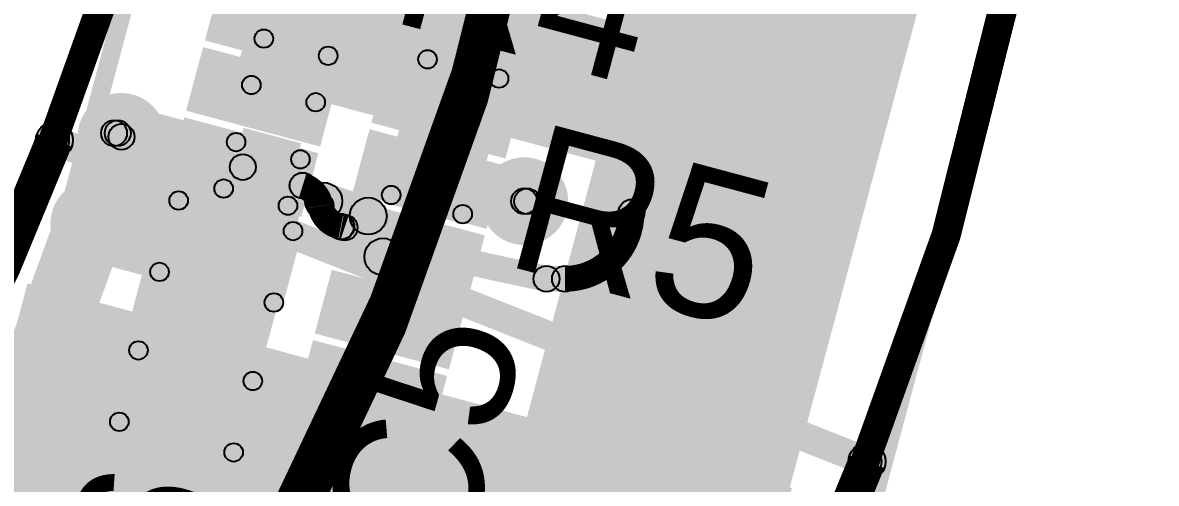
# Model space of a CAD drawing. Header units: millimetres. Extents: x -0.78 to 0.9, y -0.8 to 0.8.
# Drawn here: x 0.5186 to 0.825, y -0.3033 to -0.1787 of the extents above; entities that cross this region are included whole.
import ezdxf

# ---------------------------------------------------------------- set-up
doc = ezdxf.new("R2010")
doc.units = ezdxf.units.MM
doc.header["$MEASUREMENT"] = 0
for name, color, linetype in [('BottomLayer', 5, 'Continuous'), ('BottomOverlay', 54, 'Continuous'), ('BottomPaste', 16, 'Continuous'), ('BottomSolder', 6, 'Continuous'), ('Mechanical1', 6, 'Continuous'), ('Mechanical2', 216, 'Continuous'), ('MultiLayer', 9, 'Continuous'), ('TopLayer', 1, 'Continuous'), ('TopOverlay', 2, 'Continuous'), ('TopPaste', 8, 'Continuous'), ('TopSolder', 216, 'Continuous'), ('ViaHoleLayer', 16, 'Continuous')]:
    doc.layers.add(name, color=color, linetype=linetype)

# ---------------------------------------------------------------- blocks, each defined once
blk = doc.blocks.new('R___0201_6')
at = {"layer": 'TopLayer'}
for points in [[(-0.01614, 0.00728), (-0.00551, 0.00728), (-0.00551, -0.00728), (-0.01614, -0.00728)], [(0.00551, 0.00728), (0.01614, 0.00728), (0.01614, -0.00728), (0.00551, -0.00728)]]:
    blk.add_hatch(color=1, dxfattribs=at).paths.add_polyline_path(points)
at = {"layer": 'TopOverlay'}
h = blk.add_hatch(color=2, dxfattribs=at)
edge = h.paths.add_edge_path()
edge.add_arc((-0.019, 0.01), 0.0025, 0, 360)
h = blk.add_hatch(color=2, dxfattribs=at)
edge = h.paths.add_edge_path()
edge.add_arc((-0.019, 0.01), 0.0025, 0, 360)
for points in [[(0.019, 0.0125), (0.019, 0.0075), (-0.019, 0.0075), (-0.019, 0.0125)], [(-0.0165, -0.01), (-0.0215, -0.01), (-0.0215, 0.01), (-0.0165, 0.01)], [(0.0215, -0.01), (0.0165, -0.01), (0.0165, 0.01), (0.0215, 0.01)], [(0.019, -0.0075), (0.019, -0.0125), (-0.019, -0.0125), (-0.019, -0.0075)]]:
    blk.add_hatch(color=2, dxfattribs=at).paths.add_polyline_path(points)
h = blk.add_hatch(color=2, dxfattribs=at)
edge = h.paths.add_edge_path()
edge.add_arc((0.019, 0.01), 0.0025, 0, 360)
h = blk.add_hatch(color=2, dxfattribs=at)
edge = h.paths.add_edge_path()
edge.add_arc((0.019, 0.01), 0.0025, 0, 360)
h = blk.add_hatch(color=2, dxfattribs=at)
edge = h.paths.add_edge_path()
edge.add_arc((-0.019, -0.01), 0.0025, 0, 360)
h = blk.add_hatch(color=2, dxfattribs=at)
edge = h.paths.add_edge_path()
edge.add_arc((-0.019, -0.01), 0.0025, 0, 360)
h = blk.add_hatch(color=2, dxfattribs=at)
edge = h.paths.add_edge_path()
edge.add_arc((0.019, -0.01), 0.0025, 0, 360)
h = blk.add_hatch(color=2, dxfattribs=at)
edge = h.paths.add_edge_path()
edge.add_arc((0.019, -0.01), 0.0025, 0, 360)
at = {"layer": 'TopPaste'}
for points in [[(-0.01614, 0.00728), (-0.00551, 0.00728), (-0.00551, -0.00728), (-0.01614, -0.00728)], [(0.00551, 0.00728), (0.01614, 0.00728), (0.01614, -0.00728), (0.00551, -0.00728)]]:
    blk.add_hatch(color=8, dxfattribs=at).paths.add_polyline_path(points)
at = {"layer": 'TopSolder'}
for points in [[(-0.02014, 0.01128), (-0.00151, 0.01128), (-0.00151, -0.01128), (-0.02014, -0.01128)], [(0.00151, 0.01128), (0.02014, 0.01128), (0.02014, -0.01128), (0.00151, -0.01128)]]:
    blk.add_hatch(color=216, dxfattribs=at).paths.add_polyline_path(points)
at = {"layer": 'TopOverlay'}
for centre in [(-0.019, 0.01), (-0.019, 0.01), (0.019, 0.01), (0.019, 0.01), (-0.019, -0.01), (-0.019, -0.01), (0.019, -0.01), (0.019, -0.01)]:
    blk.add_circle(centre, 0.0025, dxfattribs=at)
blk = doc.blocks.new('2305018_2_B_11')
at = {"layer": 'BottomLayer'}
for points in [[(0.01476, -0.00295), (0.02461, -0.00295), (0.02461, -0.03248), (0.01476, -0.03248)], [(0.03445, -0.00295), (0.04429, -0.00295), (0.04429, -0.03248), (0.03445, -0.03248)], [(0.05413, -0.00295), (0.06398, -0.00295), (0.06398, -0.03248), (0.05413, -0.03248)], [(0.07382, -0.00295), (0.08366, -0.00295), (0.08366, -0.03248), (0.07382, -0.03248)], [(0.0935, -0.00295), (0.10335, -0.00295), (0.10335, -0.03248), (0.0935, -0.03248)], [(0.11319, -0.00295), (0.12303, -0.00295), (0.12303, -0.03248), (0.11319, -0.03248)], [(0.00492, -0.05217), (0.01476, -0.05217), (0.01476, -0.08169), (0.00492, -0.08169)], [(0.02461, -0.05217), (0.03445, -0.05217), (0.03445, -0.08169), (0.02461, -0.08169)], [(0.04429, -0.05217), (0.05413, -0.05217), (0.05413, -0.08169), (0.04429, -0.08169)], [(0.06398, -0.05217), (0.07382, -0.05217), (0.07382, -0.08169), (0.06398, -0.08169)], [(0.08366, -0.05217), (0.0935, -0.05217), (0.0935, -0.08169), (0.08366, -0.08169)], [(0.11516, -0.05217), (0.125, -0.05217), (0.125, -0.08169), (0.11516, -0.08169)], [(0.13386, -0.05217), (0.14567, -0.05217), (0.14567, -0.08169), (0.13386, -0.08169)]]:
    blk.add_hatch(color=5, dxfattribs=at).paths.add_polyline_path(points)
at = {"layer": 'BottomOverlay'}
for points in [[(0.1939, 0.12356), (0.1939, 0.11856), (-0.1939, 0.11856), (-0.1939, 0.12356)], [(0.1939, -0.10675), (0.1939, -0.11175), (-0.1939, -0.11175), (-0.1939, -0.10675)]]:
    blk.add_hatch(color=54, dxfattribs=at).paths.add_polyline_path(points)
at = {"layer": 'BottomPaste'}
for points in [[(0.01476, -0.00295), (0.02461, -0.00295), (0.02461, -0.03248), (0.01476, -0.03248)], [(0.03445, -0.00295), (0.04429, -0.00295), (0.04429, -0.03248), (0.03445, -0.03248)], [(0.05413, -0.00295), (0.06398, -0.00295), (0.06398, -0.03248), (0.05413, -0.03248)], [(0.07382, -0.00295), (0.08366, -0.00295), (0.08366, -0.03248), (0.07382, -0.03248)], [(0.0935, -0.00295), (0.10335, -0.00295), (0.10335, -0.03248), (0.0935, -0.03248)], [(0.11319, -0.00295), (0.12303, -0.00295), (0.12303, -0.03248), (0.11319, -0.03248)], [(0.00492, -0.05217), (0.01476, -0.05217), (0.01476, -0.08169), (0.00492, -0.08169)], [(0.02461, -0.05217), (0.03445, -0.05217), (0.03445, -0.08169), (0.02461, -0.08169)], [(0.04429, -0.05217), (0.05413, -0.05217), (0.05413, -0.08169), (0.04429, -0.08169)], [(0.06398, -0.05217), (0.07382, -0.05217), (0.07382, -0.08169), (0.06398, -0.08169)], [(0.08366, -0.05217), (0.0935, -0.05217), (0.0935, -0.08169), (0.08366, -0.08169)], [(0.11516, -0.05217), (0.125, -0.05217), (0.125, -0.08169), (0.11516, -0.08169)], [(0.13386, -0.05217), (0.14567, -0.05217), (0.14567, -0.08169), (0.13386, -0.08169)]]:
    blk.add_hatch(color=16, dxfattribs=at).paths.add_polyline_path(points)
at = {"layer": 'BottomSolder'}
for points in [[(0.01076, 0.00105), (0.02861, 0.00105), (0.02861, -0.03648), (0.01076, -0.03648)], [(0.03045, 0.00105), (0.04829, 0.00105), (0.04829, -0.03648), (0.03045, -0.03648)], [(0.05013, 0.00105), (0.06798, 0.00105), (0.06798, -0.03648), (0.05013, -0.03648)], [(0.06982, 0.00105), (0.08766, 0.00105), (0.08766, -0.03648), (0.06982, -0.03648)], [(0.0895, 0.00105), (0.10735, 0.00105), (0.10735, -0.03648), (0.0895, -0.03648)], [(0.10919, 0.00105), (0.12703, 0.00105), (0.12703, -0.03648), (0.10919, -0.03648)], [(0.00092, -0.04817), (0.01876, -0.04817), (0.01876, -0.08569), (0.00092, -0.08569)], [(0.02061, -0.04817), (0.03845, -0.04817), (0.03845, -0.08569), (0.02061, -0.08569)], [(0.04029, -0.04817), (0.05813, -0.04817), (0.05813, -0.08569), (0.04029, -0.08569)], [(0.05998, -0.04817), (0.07782, -0.04817), (0.07782, -0.08569), (0.05998, -0.08569)], [(0.07966, -0.04817), (0.0975, -0.04817), (0.0975, -0.08569), (0.07966, -0.08569)], [(0.11116, -0.04817), (0.129, -0.04817), (0.129, -0.08569), (0.11116, -0.08569)], [(0.12986, -0.04817), (0.14967, -0.04817), (0.14967, -0.08569), (0.12986, -0.08569)]]:
    blk.add_hatch(color=6, dxfattribs=at).paths.add_polyline_path(points)
blk = doc.blocks.new('C__0402_13')
at = {"layer": 'TopLayer'}
for points in [[(-0.0275, -0.0125), (-0.0275, 0.0125), (-0.0095, 0.0125), (-0.0095, -0.0125)], [(0.0095, -0.0125), (0.0095, 0.0125), (0.0275, 0.0125), (0.0275, -0.0125)]]:
    blk.add_hatch(color=1, dxfattribs=at).paths.add_polyline_path(points)
at = {"layer": 'TopOverlay'}
h = blk.add_hatch(color=2, dxfattribs=at)
edge = h.paths.add_edge_path()
edge.add_arc((-0.031, 0.016), 0.0025, 0, 360)
h = blk.add_hatch(color=2, dxfattribs=at)
edge = h.paths.add_edge_path()
edge.add_arc((-0.031, 0.016), 0.0025, 0, 360)
for points in [[(-0.031, 0.0135), (-0.031, 0.0185), (-0.011, 0.0185), (-0.011, 0.0135)], [(0.011, 0.0135), (0.011, 0.0185), (0.031, 0.0185), (0.031, 0.0135)], [(-0.0335, 0.016), (-0.0285, 0.016), (-0.0285, -0.016), (-0.0335, -0.016)], [(0.0285, 0.016), (0.0335, 0.016), (0.0335, -0.016), (0.0285, -0.016)], [(-0.031, -0.0185), (-0.031, -0.0135), (-0.011, -0.0135), (-0.011, -0.0185)], [(0.011, -0.0185), (0.011, -0.0135), (0.031, -0.0135), (0.031, -0.0185)]]:
    blk.add_hatch(color=2, dxfattribs=at).paths.add_polyline_path(points)
h = blk.add_hatch(color=2, dxfattribs=at)
edge = h.paths.add_edge_path()
edge.add_arc((-0.011, 0.016), 0.0025, 0, 360)
h = blk.add_hatch(color=2, dxfattribs=at)
edge = h.paths.add_edge_path()
edge.add_arc((0.011, 0.016), 0.0025, 0, 360)
h = blk.add_hatch(color=2, dxfattribs=at)
edge = h.paths.add_edge_path()
edge.add_arc((0.031, 0.016), 0.0025, 0, 360)
h = blk.add_hatch(color=2, dxfattribs=at)
edge = h.paths.add_edge_path()
edge.add_arc((0.031, 0.016), 0.0025, 0, 360)
h = blk.add_hatch(color=2, dxfattribs=at)
edge = h.paths.add_edge_path()
edge.add_arc((-0.031, -0.016), 0.0025, 0, 360)
h = blk.add_hatch(color=2, dxfattribs=at)
edge = h.paths.add_edge_path()
edge.add_arc((-0.031, -0.016), 0.0025, 0, 360)
h = blk.add_hatch(color=2, dxfattribs=at)
edge = h.paths.add_edge_path()
edge.add_arc((-0.011, -0.016), 0.0025, 0, 360)
h = blk.add_hatch(color=2, dxfattribs=at)
edge = h.paths.add_edge_path()
edge.add_arc((0.011, -0.016), 0.0025, 0, 360)
h = blk.add_hatch(color=2, dxfattribs=at)
edge = h.paths.add_edge_path()
edge.add_arc((0.031, -0.016), 0.0025, 0, 360)
h = blk.add_hatch(color=2, dxfattribs=at)
edge = h.paths.add_edge_path()
edge.add_arc((0.031, -0.016), 0.0025, 0, 360)
at = {"layer": 'TopPaste'}
for points in [[(-0.0275, -0.0125), (-0.0275, 0.0125), (-0.0095, 0.0125), (-0.0095, -0.0125)], [(0.0095, -0.0125), (0.0095, 0.0125), (0.0275, 0.0125), (0.0275, -0.0125)]]:
    blk.add_hatch(color=8, dxfattribs=at).paths.add_polyline_path(points)
at = {"layer": 'TopSolder'}
for points in [[(-0.02986, -0.01486), (-0.02986, 0.01486), (-0.00714, 0.01486), (-0.00714, -0.01486)], [(0.00714, -0.01486), (0.00714, 0.01486), (0.02986, 0.01486), (0.02986, -0.01486)]]:
    blk.add_hatch(color=216, dxfattribs=at).paths.add_polyline_path(points)
at = {"layer": 'TopOverlay'}
for centre in [(-0.031, 0.016), (-0.031, 0.016), (-0.011, 0.016), (0.011, 0.016), (0.031, 0.016), (0.031, 0.016), (-0.031, -0.016), (-0.031, -0.016), (-0.011, -0.016), (0.011, -0.016), (0.031, -0.016), (0.031, -0.016)]:
    blk.add_circle(centre, 0.0025, dxfattribs=at)
blk = doc.blocks.new('CAP_0201_14')
at = {"layer": 'TopLayer'}
for points in [[(-0.01772, 0.00591), (-0.00591, 0.00591), (-0.00591, -0.00591), (-0.01772, -0.00591)], [(0.00591, 0.00591), (0.01772, 0.00591), (0.01772, -0.00591), (0.00591, -0.00591)]]:
    blk.add_hatch(color=1, dxfattribs=at).paths.add_polyline_path(points)
at = {"layer": 'TopOverlay'}
h = blk.add_hatch(color=2, dxfattribs=at)
edge = h.paths.add_edge_path()
edge.add_arc((-0.021, 0.009), 0.0025, 0, 360)
h = blk.add_hatch(color=2, dxfattribs=at)
edge = h.paths.add_edge_path()
edge.add_arc((-0.021, 0.009), 0.0025, 0, 360)
for points in [[(-0.021, 0.0065), (-0.021, 0.0115), (-0.008, 0.0115), (-0.008, 0.0065)], [(0.008, 0.0065), (0.008, 0.0115), (0.021, 0.0115), (0.021, 0.0065)], [(-0.0235, 0.009), (-0.0185, 0.009), (-0.0185, -0.009), (-0.0235, -0.009)], [(0.0185, 0.009), (0.0235, 0.009), (0.0235, -0.009), (0.0185, -0.009)], [(-0.021, -0.0115), (-0.021, -0.0065), (-0.008, -0.0065), (-0.008, -0.0115)], [(0.008, -0.0115), (0.008, -0.0065), (0.021, -0.0065), (0.021, -0.0115)]]:
    blk.add_hatch(color=2, dxfattribs=at).paths.add_polyline_path(points)
h = blk.add_hatch(color=2, dxfattribs=at)
edge = h.paths.add_edge_path()
edge.add_arc((-0.008, 0.009), 0.0025, 0, 360)
h = blk.add_hatch(color=2, dxfattribs=at)
edge = h.paths.add_edge_path()
edge.add_arc((0.008, 0.009), 0.0025, 0, 360)
h = blk.add_hatch(color=2, dxfattribs=at)
edge = h.paths.add_edge_path()
edge.add_arc((0.021, 0.009), 0.0025, 0, 360)
h = blk.add_hatch(color=2, dxfattribs=at)
edge = h.paths.add_edge_path()
edge.add_arc((0.021, 0.009), 0.0025, 0, 360)
h = blk.add_hatch(color=2, dxfattribs=at)
edge = h.paths.add_edge_path()
edge.add_arc((-0.021, -0.009), 0.0025, 0, 360)
h = blk.add_hatch(color=2, dxfattribs=at)
edge = h.paths.add_edge_path()
edge.add_arc((-0.021, -0.009), 0.0025, 0, 360)
h = blk.add_hatch(color=2, dxfattribs=at)
edge = h.paths.add_edge_path()
edge.add_arc((-0.008, -0.009), 0.0025, 0, 360)
h = blk.add_hatch(color=2, dxfattribs=at)
edge = h.paths.add_edge_path()
edge.add_arc((0.008, -0.009), 0.0025, 0, 360)
h = blk.add_hatch(color=2, dxfattribs=at)
edge = h.paths.add_edge_path()
edge.add_arc((0.021, -0.009), 0.0025, 0, 360)
h = blk.add_hatch(color=2, dxfattribs=at)
edge = h.paths.add_edge_path()
edge.add_arc((0.021, -0.009), 0.0025, 0, 360)
at = {"layer": 'TopPaste'}
for points in [[(-0.01772, 0.00591), (-0.00591, 0.00591), (-0.00591, -0.00591), (-0.01772, -0.00591)], [(0.00591, 0.00591), (0.01772, 0.00591), (0.01772, -0.00591), (0.00591, -0.00591)]]:
    blk.add_hatch(color=8, dxfattribs=at).paths.add_polyline_path(points)
at = {"layer": 'TopSolder'}
for points in [[(-0.01988, 0.00807), (-0.00374, 0.00807), (-0.00374, -0.00807), (-0.01988, -0.00807)], [(0.00374, 0.00807), (0.01988, 0.00807), (0.01988, -0.00807), (0.00374, -0.00807)]]:
    blk.add_hatch(color=216, dxfattribs=at).paths.add_polyline_path(points)
at = {"layer": 'TopOverlay'}
for centre in [(-0.021, 0.009), (-0.021, 0.009), (-0.008, 0.009), (0.008, 0.009), (0.021, 0.009), (0.021, 0.009), (-0.021, -0.009), (-0.021, -0.009), (-0.008, -0.009), (0.008, -0.009), (0.021, -0.009), (0.021, -0.009)]:
    blk.add_circle(centre, 0.0025, dxfattribs=at)

msp = doc.modelspace()

# ---------------------------------------------------------------- hatches: boundary and pattern name
at = {"layer": 'BottomLayer'}
for points in [[(0.68669, -0.22997), (0.67969, -0.22997), (0.67969, -0.15543), (0.68669, -0.15543)], [(0.47589, -0.37296), (0.49384, -0.37949), (0.55751, -0.20454), (0.53957, -0.19801)], [(0.54609, -0.21759), (0.59254, -0.23004), (0.59674, -0.21436), (0.55029, -0.20192)], [(0.57707, -0.22108), (0.57914, -0.2144), (0.59532, -0.21942), (0.59324, -0.2261)], [(0.5932, -0.22609), (0.59536, -0.21943), (0.59537, -0.21943), (0.59321, -0.22609)], [(0.6274, -0.22438), (0.62898, -0.21756), (0.65498, -0.22356), (0.6534, -0.23038)], [(0.59565, -0.22882), (0.60255, -0.22761), (0.60255, -0.22764), (0.59566, -0.22885)], [(0.60393, -0.23729), (0.60531, -0.23043), (0.60544, -0.23045), (0.60407, -0.23732)], [(0.60395, -0.23729), (0.60556, -0.23048), (0.60556, -0.23048), (0.60395, -0.23729)], [(0.60452, -0.23744), (0.60674, -0.2308), (0.62421, -0.23667), (0.62198, -0.2433)], [(0.62236, -0.24341), (0.62383, -0.23656), (0.66093, -0.24455), (0.65945, -0.25139)], [(0.66019, -0.25147), (0.66019, -0.24447), (0.66519, -0.24447), (0.66519, -0.25147)], [(0.52159, -0.34855), (0.69228, -0.39429), (0.71171, -0.32177), (0.54102, -0.27603)]]:
    msp.add_hatch(color=5, dxfattribs=at).paths.add_polyline_path(points)
h = msp.add_hatch(color=5, dxfattribs=at)
edge = h.paths.add_edge_path()
edge.add_arc((0.54531, -0.20956), 0.00787, 0, 360)
h = msp.add_hatch(color=5, dxfattribs=at)
edge = h.paths.add_edge_path()
edge.add_arc((0.57811, -0.21774), 0.0035, 0, 360)
h = msp.add_hatch(color=5, dxfattribs=at)
edge = h.paths.add_edge_path()
edge.add_arc((0.62819, -0.22097), 0.0035, 0, 360)
h = msp.add_hatch(color=5, dxfattribs=at)
edge = h.paths.add_edge_path()
edge.add_arc((0.59428, -0.22276), 0.0035, 0, 360)
h = msp.add_hatch(color=5, dxfattribs=at)
edge = h.paths.add_edge_path()
edge.add_arc((0.59428, -0.22276), 0.0035, 0, 360)
h = msp.add_hatch(color=5, dxfattribs=at)
edge = h.paths.add_edge_path()
edge.add_arc((0.59429, -0.22276), 0.0035, 0, 360)
h = msp.add_hatch(color=5, dxfattribs=at)
edge = h.paths.add_edge_path()
edge.add_arc((0.59429, -0.22276), 0.0035, 0, 360)
h = msp.add_hatch(color=5, dxfattribs=at)
edge = h.paths.add_edge_path()
edge.add_arc((0.65419, -0.22697), 0.00787, 0, 360)
h = msp.add_hatch(color=5, dxfattribs=at)
edge = h.paths.add_edge_path()
edge.add_arc((0.65419, -0.22697), 0.0035, 0, 360)
h = msp.add_hatch(color=5, dxfattribs=at)
edge = h.paths.add_edge_path()
edge.add_arc((0.538, -0.233), 0.00787, 0, 360)
h = msp.add_hatch(color=5, dxfattribs=at)
edge = h.paths.add_edge_path()
edge.add_arc((0.5991, -0.22822), 0.0035, 0, 360)
h = msp.add_hatch(color=5, dxfattribs=at)
edge = h.paths.add_edge_path()
edge.add_arc((0.5991, -0.22822), 0.0035, 0, 360)
h = msp.add_hatch(color=5, dxfattribs=at)
edge = h.paths.add_edge_path()
edge.add_arc((0.5991, -0.22825), 0.0035, 0, 360)
h = msp.add_hatch(color=5, dxfattribs=at)
edge = h.paths.add_edge_path()
edge.add_arc((0.5991, -0.22825), 0.0035, 0, 360)
h = msp.add_hatch(color=5, dxfattribs=at)
edge = h.paths.add_edge_path()
edge.add_arc((0.68319, -0.22997), 0.0035, 0, 360)
h = msp.add_hatch(color=5, dxfattribs=at)
edge = h.paths.add_edge_path()
edge.add_arc((0.68319, -0.22997), 0.0035, 0, 360)
h = msp.add_hatch(color=5, dxfattribs=at)
edge = h.paths.add_edge_path()
edge.add_arc((0.60462, -0.23386), 0.0035, 0, 360)
h = msp.add_hatch(color=5, dxfattribs=at)
edge = h.paths.add_edge_path()
edge.add_arc((0.60462, -0.23386), 0.0035, 0, 360)
h = msp.add_hatch(color=5, dxfattribs=at)
edge = h.paths.add_edge_path()
edge.add_arc((0.60475, -0.23388), 0.0035, 0, 360)
h = msp.add_hatch(color=5, dxfattribs=at)
edge = h.paths.add_edge_path()
edge.add_arc((0.60475, -0.23388), 0.0035, 0, 360)
h = msp.add_hatch(color=5, dxfattribs=at)
edge = h.paths.add_edge_path()
edge.add_arc((0.60476, -0.23389), 0.0035, 0, 360)
h = msp.add_hatch(color=5, dxfattribs=at)
edge = h.paths.add_edge_path()
edge.add_arc((0.60476, -0.23389), 0.0035, 0, 360)
h = msp.add_hatch(color=5, dxfattribs=at)
edge = h.paths.add_edge_path()
edge.add_arc((0.60563, -0.23412), 0.0035, 0, 360)
h = msp.add_hatch(color=5, dxfattribs=at)
edge = h.paths.add_edge_path()
edge.add_arc((0.60563, -0.23412), 0.0035, 0, 360)
h = msp.add_hatch(color=5, dxfattribs=at)
edge = h.paths.add_edge_path()
edge.add_arc((0.62309, -0.23999), 0.0035, 0, 360)
h = msp.add_hatch(color=5, dxfattribs=at)
edge = h.paths.add_edge_path()
edge.add_arc((0.62309, -0.23999), 0.0035, 0, 360)
h = msp.add_hatch(color=5, dxfattribs=at)
edge = h.paths.add_edge_path()
edge.add_arc((0.66019, -0.24797), 0.0035, 0, 360)
h = msp.add_hatch(color=5, dxfattribs=at)
edge = h.paths.add_edge_path()
edge.add_arc((0.66019, -0.24797), 0.0035, 0, 360)
h = msp.add_hatch(color=5, dxfattribs=at)
edge = h.paths.add_edge_path()
edge.add_arc((0.66519, -0.24797), 0.0035, 0, 360)
h = msp.add_hatch(color=5, dxfattribs=at)
edge = h.paths.add_edge_path()
edge.add_arc((0.66519, -0.24797), 0.0035, 0, 360)
at = {"layer": 'BottomSolder'}
h = msp.add_hatch(color=6, dxfattribs=at)
edge = h.paths.add_edge_path()
edge.add_arc((0.54531, -0.20956), 0.01187, 0, 360)
h = msp.add_hatch(color=6, dxfattribs=at)
edge = h.paths.add_edge_path()
edge.add_arc((0.65419, -0.22697), 0.01187, 0, 360)
h = msp.add_hatch(color=6, dxfattribs=at)
edge = h.paths.add_edge_path()
edge.add_arc((0.538, -0.233), 0.01187, 0, 360)
at = {"layer": 'Mechanical1'}
h = msp.add_hatch(color=6, dxfattribs=at)
edge = h.paths.add_edge_path()
edge.add_arc((0.52719, -0.21048), 0.005, 0, 360)
h = msp.add_hatch(color=6, dxfattribs=at)
edge = h.paths.add_edge_path()
edge.add_arc((0.52719, -0.21048), 0.00394, 0, 360)
h = msp.add_hatch(color=6, dxfattribs=at)
edge = h.paths.add_edge_path()
edge.add_arc((0.52719, -0.21048), 0.00394, 0, 360)
msp.add_hatch(color=6, dxfattribs=at).paths.add_polyline_path([(0.52574, -0.21414), (0.52864, -0.20682), (0.74828, -0.29377), (0.74538, -0.3011)])
msp.add_hatch(color=6, dxfattribs=at).paths.add_polyline_path([(0.52574, -0.21414), (0.52864, -0.20682), (0.74828, -0.29377), (0.74538, -0.3011)])
h = msp.add_hatch(color=6, dxfattribs=at)
edge = h.paths.add_edge_path()
edge.add_arc((0.74683, -0.29743), 0.005, 0, 360)
h = msp.add_hatch(color=6, dxfattribs=at)
edge = h.paths.add_edge_path()
edge.add_arc((0.74683, -0.29743), 0.00394, 0, 360)
h = msp.add_hatch(color=6, dxfattribs=at)
edge = h.paths.add_edge_path()
edge.add_arc((0.74683, -0.29743), 0.00394, 0, 360)
at = {"layer": 'TopLayer'}
for points in [[(0.79858, -0.03343), (0.72752, -0.01439), (0.63216, -0.37027), (0.70322, -0.38931)], [(0.74369, -0.2348), (0.75343, -0.19848), (0.58711, -0.15392), (0.57738, -0.19024)], [(0.618, -0.205), (0.62437, -0.18122), (0.58223, -0.16993), (0.57586, -0.19371)], [(0.58652, -0.2565), (0.59769, -0.21481), (0.53906, -0.1991), (0.52789, -0.24079)], [(0.54331, -0.21206), (0.54331, -0.20506), (0.54431, -0.20506), (0.54431, -0.21206)], [(0.54183, -0.21103), (0.54678, -0.20608), (0.54778, -0.20708), (0.54283, -0.21203)], [(0.62906, -0.22337), (0.63094, -0.21663), (0.65594, -0.22363), (0.65406, -0.23037)], [(0.72656, -0.3046), (0.51992, -0.24924), (0.49716, -0.33418), (0.7038, -0.38954)]]:
    msp.add_hatch(color=1, dxfattribs=at).paths.add_polyline_path(points)
h = msp.add_hatch(color=1, dxfattribs=at)
edge = h.paths.add_edge_path()
edge.add_arc((0.54531, -0.20956), 0.00787, 0, 360)
h = msp.add_hatch(color=1, dxfattribs=at)
edge = h.paths.add_edge_path()
edge.add_arc((0.54331, -0.20856), 0.0035, 0, 360)
h = msp.add_hatch(color=1, dxfattribs=at)
edge = h.paths.add_edge_path()
edge.add_arc((0.54431, -0.20856), 0.0035, 0, 360)
h = msp.add_hatch(color=1, dxfattribs=at)
edge = h.paths.add_edge_path()
edge.add_arc((0.54431, -0.20856), 0.0035, 0, 360)
h = msp.add_hatch(color=1, dxfattribs=at)
edge = h.paths.add_edge_path()
edge.add_arc((0.54531, -0.20956), 0.0035, 0, 360)
h = msp.add_hatch(color=1, dxfattribs=at)
edge = h.paths.add_edge_path()
edge.add_arc((0.63, -0.22), 0.0035, 0, 360)
h = msp.add_hatch(color=1, dxfattribs=at)
edge = h.paths.add_edge_path()
edge.add_arc((0.65419, -0.22697), 0.00787, 0, 360)
h = msp.add_hatch(color=1, dxfattribs=at)
edge = h.paths.add_edge_path()
edge.add_arc((0.655, -0.227), 0.0035, 0, 360)
h = msp.add_hatch(color=1, dxfattribs=at)
edge = h.paths.add_edge_path()
edge.add_arc((0.538, -0.233), 0.00787, 0, 360)
at = {"layer": 'TopOverlay'}
h = msp.add_hatch(color=2, dxfattribs=at)
edge = h.paths.add_edge_path()
edge.add_arc((0.6, -0.22693), 0.005, 0, 360)
for points in [[(0.59839, -0.23166), (0.6016, -0.22219), (0.61361, -0.22627), (0.61039, -0.23573)], [(0.6073, -0.23271), (0.6167, -0.22929), (0.6207, -0.24029), (0.6113, -0.24371)]]:
    msp.add_hatch(color=2, dxfattribs=at).paths.add_polyline_path(points)
h = msp.add_hatch(color=2, dxfattribs=at)
edge = h.paths.add_edge_path()
edge.add_arc((0.612, -0.231), 0.005, 0, 360)
h = msp.add_hatch(color=2, dxfattribs=at)
edge = h.paths.add_edge_path()
edge.add_arc((0.612, -0.231), 0.005, 0, 360)
h = msp.add_hatch(color=2, dxfattribs=at)
edge = h.paths.add_edge_path()
edge.add_arc((0.616, -0.242), 0.005, 0, 360)
at = {"layer": 'TopSolder'}
h = msp.add_hatch(color=216, dxfattribs=at)
edge = h.paths.add_edge_path()
edge.add_arc((0.54531, -0.20956), 0.01187, 0, 360)
h = msp.add_hatch(color=216, dxfattribs=at)
edge = h.paths.add_edge_path()
edge.add_arc((0.65419, -0.22697), 0.01187, 0, 360)
h = msp.add_hatch(color=216, dxfattribs=at)
edge = h.paths.add_edge_path()
edge.add_arc((0.538, -0.233), 0.01187, 0, 360)
at = {"layer": 'ViaHoleLayer'}
h = msp.add_hatch(color=16, dxfattribs=at)
edge = h.paths.add_edge_path()
edge.add_arc((0.54531, -0.20956), 0.00394, 0, 360)
h = msp.add_hatch(color=16, dxfattribs=at)
edge = h.paths.add_edge_path()
edge.add_arc((0.65419, -0.22697), 0.00394, 0, 360)
h = msp.add_hatch(color=16, dxfattribs=at)
edge = h.paths.add_edge_path()
edge.add_arc((0.538, -0.233), 0.00394, 0, 360)

# ---------------------------------------------------------------- linework, layer by layer
at = {"layer": 'BottomLayer', "const_width": 0.007}
for points in [[(0.59429, -0.22276, -0.2802), (0.5991, -0.22822)], [(0.60462, -0.23386, -0.307585), (0.5991, -0.22825)], [(0.68319, -0.22997, -0.414214), (0.66519, -0.24797)], [(0.60476, -0.23389, -0.032328), (0.60563, -0.23412)]]:
    msp.add_lwpolyline(points, format="xyb", dxfattribs=at)
at = {"layer": 'BottomLayer'}
for centre in [(0.57811, -0.21774), (0.62819, -0.22097), (0.59428, -0.22276), (0.59428, -0.22276), (0.59429, -0.22276), (0.59429, -0.22276), (0.65419, -0.22697), (0.5991, -0.22822), (0.5991, -0.22822), (0.5991, -0.22825), (0.5991, -0.22825), (0.68319, -0.22997), (0.68319, -0.22997), (0.60462, -0.23386), (0.60462, -0.23386), (0.60475, -0.23388), (0.60475, -0.23388), (0.60476, -0.23389), (0.60476, -0.23389), (0.60563, -0.23412), (0.60563, -0.23412), (0.62309, -0.23999), (0.62309, -0.23999), (0.66019, -0.24797), (0.66019, -0.24797), (0.66519, -0.24797), (0.66519, -0.24797)]:
    msp.add_circle(centre, 0.0035, dxfattribs=at)
at = {"layer": 'Mechanical1', "const_width": 0.00787}
for points in [[(0.66729, 0.002, 1), (-0.67129, 0.002, 1)], [(0.66929, -0.005, 1), (-0.66929, -0.005, 1)]]:
    msp.add_lwpolyline(points, format="xyb", close=True, dxfattribs=at)
at = {"layer": 'Mechanical1', "const_width": 0.01}
for points in [[(0.52719, -0.21048, -0.065033), (0.47605, -0.30921)], [(0.74683, -0.29743, -0.065456), (0.67376, -0.43847)]]:
    msp.add_lwpolyline(points, format="xyb", dxfattribs=at)
at = {"layer": 'Mechanical1'}
for centre, radius in [((0.52719, -0.21048), 0.005), ((0.52719, -0.21048), 0.00394), ((0.52719, -0.21048), 0.00394), ((0.74683, -0.29743), 0.005), ((0.74683, -0.29743), 0.00394), ((0.74683, -0.29743), 0.00394)]:
    msp.add_circle(centre, radius, dxfattribs=at)
at = {"layer": 'Mechanical2', "const_width": 0.00787}
for points in [[(0.80211, -0.0076, 1), (-0.77269, -0.0076, 1)], [(0.56589, -0.0076, 1), (-0.53647, -0.0076, 1)]]:
    msp.add_lwpolyline(points, format="xyb", close=True, dxfattribs=at)
at = {"layer": 'MultiLayer'}
for p, q in [((0.53222, -0.19852), (0.54561, -0.15733)), ((0.51565, -0.23853), (0.53222, -0.19852))]:
    msp.add_line(p, q, dxfattribs=at)
at = {"layer": 'TopLayer'}
for centre in [(0.54331, -0.20856), (0.54431, -0.20856), (0.54431, -0.20856), (0.54531, -0.20956), (0.63, -0.22), (0.655, -0.227)]:
    msp.add_circle(centre, 0.0035, dxfattribs=at)
at = {"layer": 'TopOverlay'}
for centre in [(0.6, -0.22693), (0.612, -0.231), (0.612, -0.231), (0.616, -0.242)]:
    msp.add_circle(centre, 0.005, dxfattribs=at)

# ---------------------------------------------------------------- block references
for name, p, rotation in [('2305018_2_B_11', (0.65549, -0.18753), 255), ('CAP_0201_14', (0.58706, -0.20559), 75.00000000000001), ('R___0201_6', (0.6328, -0.20954), 255), ('C__0402_13', (0.56821, -0.26087), 75.00000000000001)]:
    msp.add_blockref(name, p, dxfattribs=dict(rotation=rotation))

# ---------------------------------------------------------------- texts
for s, rotation, p in [('R4', 345, (0.617, -0.178)), ('R5', 345, (0.648, -0.244)), ('C5', 75, (0.637, -0.329)), ('C6', 75, (0.558, -0.372))]:
    msp.add_text(s, height=0.04, rotation=rotation, dxfattribs=at).set_placement(p)

doc.saveas('drawing.dxf')
